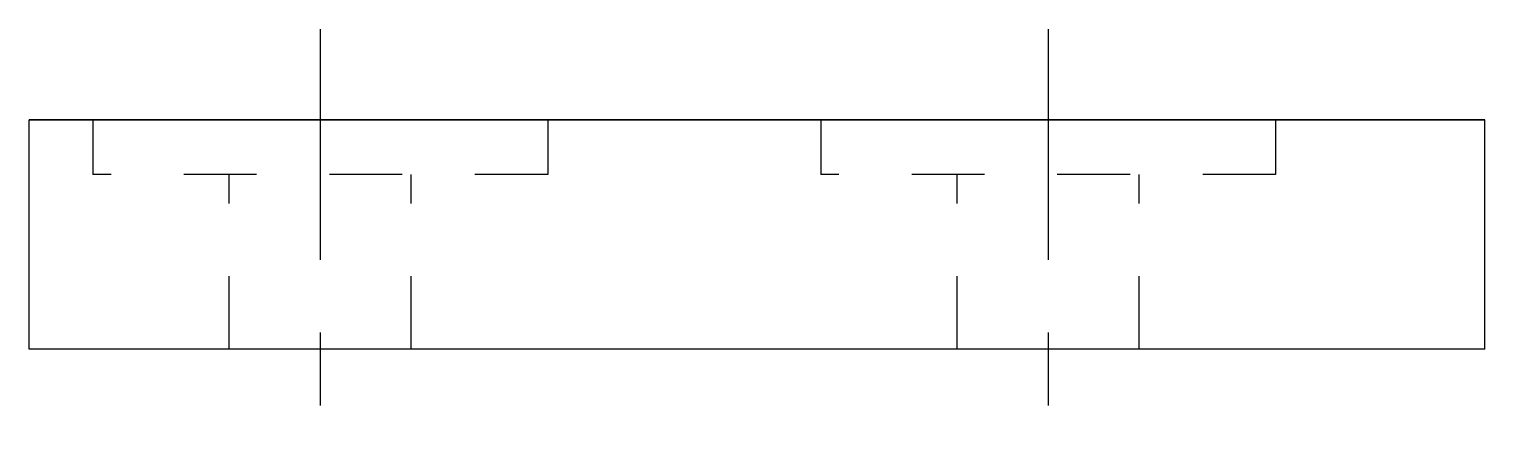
# Model space of a CAD drawing. Extents: x -1.52 to 0.48, y 4.5 to 5.07.
import ezdxf

# ---------------------------------------------------------------- set-up
doc = ezdxf.new("R2010")
doc.units = 0
doc.header["$LTSCALE"] = 0.01
doc.linetypes.add('CENTER', pattern=[50.8, 31.75, -6.35, 6.35, -6.35])
doc.linetypes.add('HIDDEN', pattern=[9.525, 6.35, -3.175])
for name, color, linetype in [('FRONT-CEN', 4, 'CENTER'), ('FRONT-HID', 3, 'HIDDEN'), ('FRONT-VIS', 7, 'CONTINUOUS'), ('TOP-CEN', 4, 'CENTER'), ('TOP-VIS', 7, 'CONTINUOUS')]:
    doc.layers.add(name, color=color, linetype=linetype)

msp = doc.modelspace()

# ---------------------------------------------------------------- linework, layer by layer
at = {"layer": 'FRONT-CEN', "extrusion": (0, 2.22045e-16, -1)}
for p, q in [((-1.125, 5.065, -3.3875), (-1.125, 4.5, -3.3875)), ((-0.125, 5.065, -3.3875), (-0.125, 4.5, -3.3875))]:
    msp.add_line(p, q, dxfattribs=at)
at = {"layer": 'FRONT-HID'}
for p, q in [((-1.4375, 4.94, -3.3875), (-1.4375, 4.865, -3.3875)), ((-0.8125, 4.94, -3.3875), (-0.8125, 4.865, -3.3875)), ((-0.4375, 4.94, -3.3875), (-0.4375, 4.865, -3.3875)), ((0.1875, 4.94, -3.3875), (0.1875, 4.865, -3.3875)), ((-0.8125, 4.865, -3.3875), (-1.4375, 4.865, -3.3875)), ((-1.25, 4.625, -3.3875), (-1.25, 4.865, -3.3875)), ((-1, 4.625, -3.3875), (-1, 4.865, -3.3875)), ((0.1875, 4.865, -3.3875), (-0.4375, 4.865, -3.3875)), ((-0.25, 4.625, -3.3875), (-0.25, 4.865, -3.3875)), ((0, 4.625, -3.3875), (0, 4.865, -3.3875))]:
    msp.add_line(p, q, dxfattribs=at)
at = {"layer": 'FRONT-VIS'}
for p, q in [((-1.525, 4.625, -3.3875), (-1.525, 4.94, -3.3875)), ((-1.525, 4.94, -3.3875), (0.475, 4.94, -3.3875)), ((0.475, 4.625, -3.3875), (0.475, 4.94, -3.3875)), ((0.475, 4.625, -3.3875), (-1.525, 4.625, -3.3875))]:
    msp.add_line(p, q, dxfattribs=at)
at = {"layer": 'TOP-CEN', "extrusion": (0, 1, 0)}
for p, q in [((-0.75, 4.94, -2.8875), (-1.5, 4.94, -2.8875)), ((-1.125, 4.94, -2.5125), (-1.125, 4.94, -3.2625)), ((0.25, 4.94, -2.3875), (-0.5, 4.94, -2.3875)), ((-0.125, 4.94, -2.0125), (-0.125, 4.94, -2.7625))]:
    msp.add_line(p, q, dxfattribs=at)
at = {"layer": 'TOP-VIS'}
for p, q in [((-1.525, 4.94, -1.3875), (-1.525, 4.94, -3.3875)), ((0.475, 4.94, -1.3875), (-1.525, 4.94, -1.3875)), ((-1.525, 4.94, -3.3875), (0.475, 4.94, -3.3875)), ((0.475, 4.94, -3.3875), (0.475, 4.94, -1.3875))]:
    msp.add_line(p, q, dxfattribs=at)
at = {"layer": 'TOP-VIS', "extrusion": (0, 1, 0)}
for centre, radius in [((1.125, -2.8875, 4.94), 0.3125), ((1.125, -2.8875, 4.94), 0.125), ((0.125, -2.3875, 4.94), 0.3125), ((0.125, -2.3875, 4.94), 0.125)]:
    msp.add_circle(centre, radius, dxfattribs=at)

doc.saveas('drawing.dxf')
